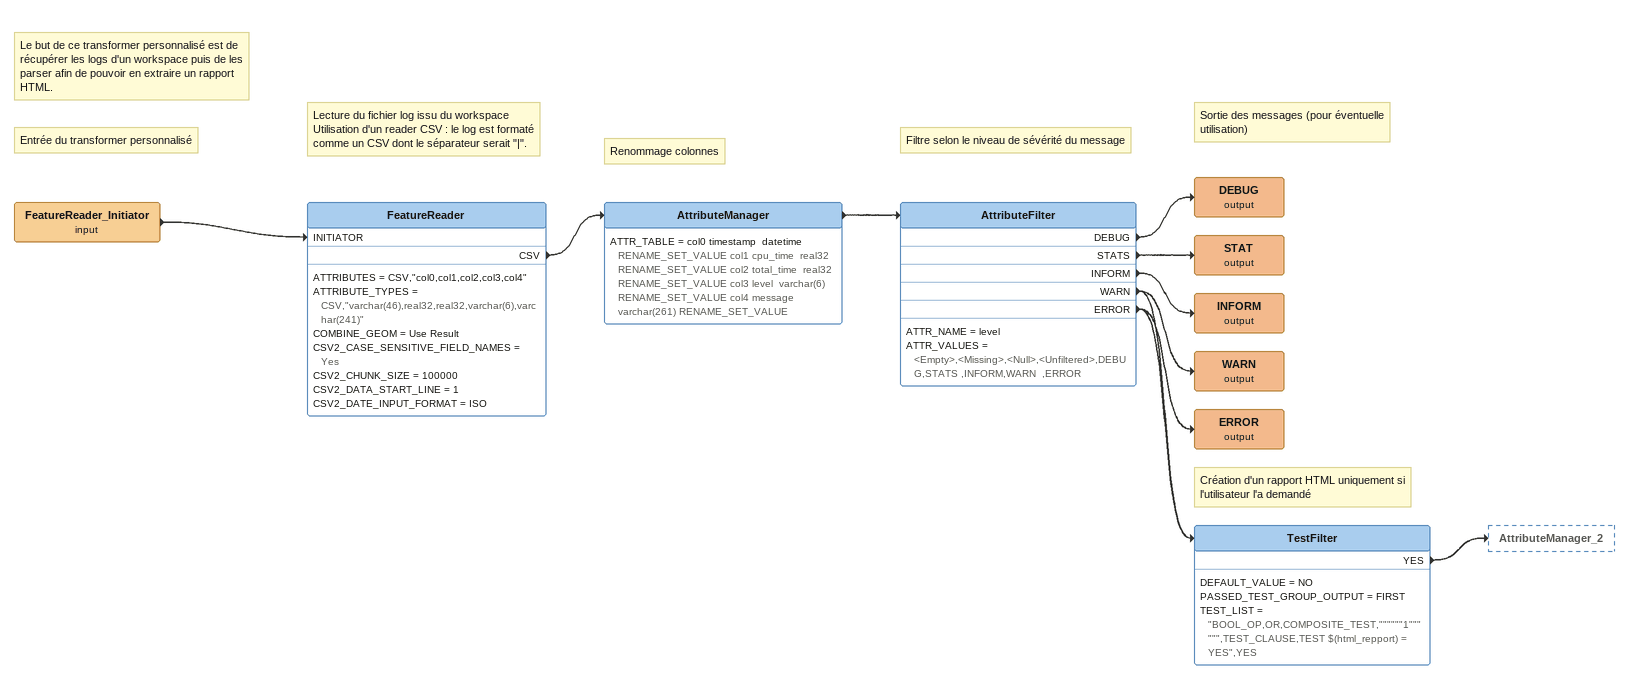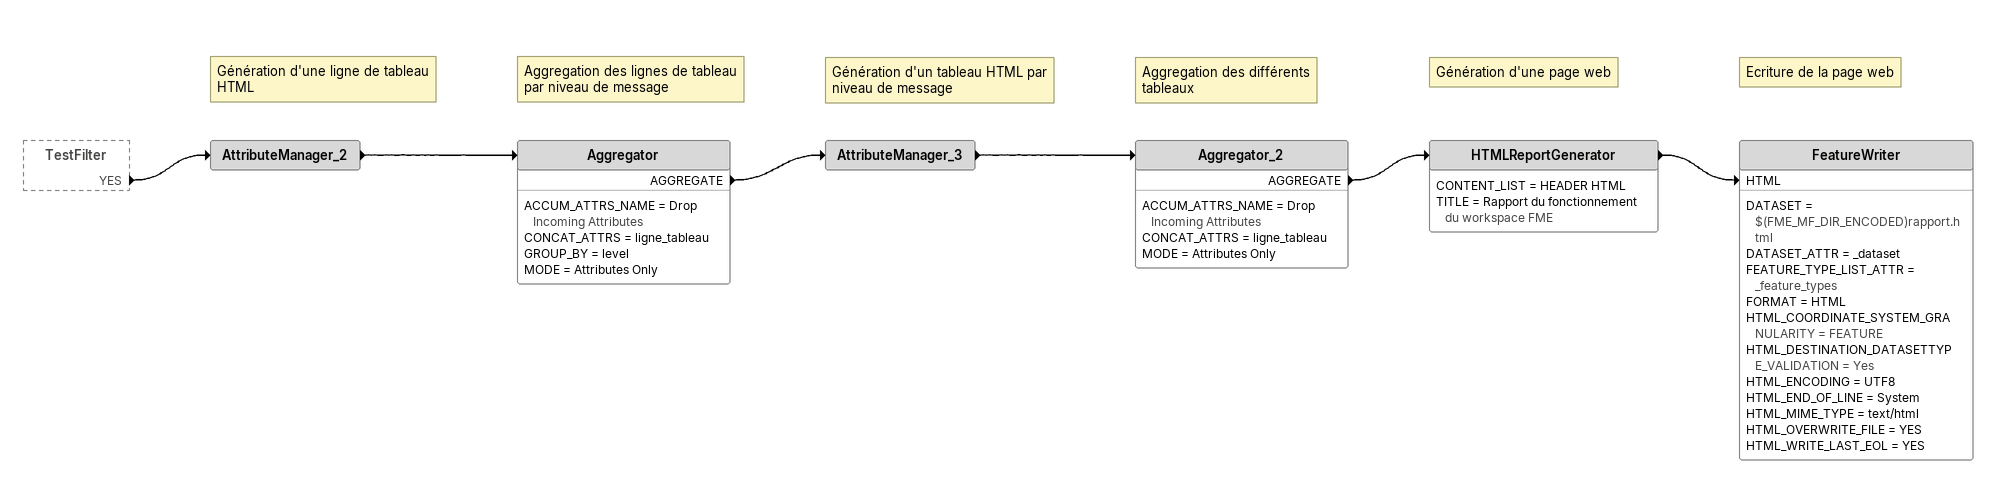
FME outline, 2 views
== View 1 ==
Note: Le but de ce transformer personnalisé est de récupérer les logs d'un workspace puis de les parser afin de pouvoir en extraire un rapport HTML.
Note: Entrée du transformer personnalisé
FeatureReader_Initiator (input)
    -> FeatureReader [INITIATOR]
Note: Lecture du fichier log issu du workspace / Utilisation d'un reader CSV : le log est formaté comme un CSV dont le séparateur serait "|".
FeatureReader
    ATTRIBUTES = CSV,"col0,col1,col2,col3,col4"
    ATTRIBUTE_TYPES = CSV,"varchar(46),real32,real32,varchar(6),varchar(241)"
    COMBINE_GEOM = Use Result
    CSV2_CASE_SENSITIVE_FIELD_NAMES = Yes
    CSV2_CHUNK_SIZE = 100000
    CSV2_DATA_START_LINE = 1
    CSV2_DATE_INPUT_FORMAT = ISO
    CSV -> AttributeManager
Note: Renommage colonnes
AttributeManager
    ATTR_TABLE = col0 timestamp  datetime RENAME_SET_VALUE col1 cpu_time  real32 RENAME_SET_VALUE col2 total_time  real32 RENAME_SET_VALUE col3 level  varchar(6) RENAME_SET_VALUE col4 message  varchar(261) RENAME_SET_VALUE
    -> AttributeFilter
Note: Filtre selon le niveau de sévérité du message
AttributeFilter
    ATTR_NAME = level
    ATTR_VALUES = <Empty>,<Missing>,<Null>,<Unfiltered>,DEBUG,STATS ,INFORM,WARN  ,ERROR
    DEBUG -> DEBUG (output)
    STATS -> STAT (output)
    INFORM -> INFORM (output)
    WARN -> TestFilter
    WARN -> WARN (output)
    ERROR -> TestFilter
    ERROR -> ERROR (output)
Note: Sortie des messages (pour éventuelle utilisation)
DEBUG (output)
STAT (output)
INFORM (output)
WARN (output)
ERROR (output)
Note: Création d'un rapport HTML uniquement si l'utilisateur l'a demandé
TestFilter
    DEFAULT_VALUE = NO
    PASSED_TEST_GROUP_OUTPUT = FIRST
    TEST_LIST = "BOOL_OP,OR,COMPOSITE_TEST,""""""1"""""",TEST_CLAUSE,TEST $(html_repport) = YES",YES
    YES -> AttributeManager_2

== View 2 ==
TestFilter [outside]
    YES -> AttributeManager_2
Note: Génération d'une ligne de tableau HTML
AttributeManager_2
    -> Aggregator
Note: Aggregation des lignes de tableau par niveau de message
Aggregator
    ACCUM_ATTRS_NAME = Drop Incoming Attributes
    CONCAT_ATTRS = ligne_tableau
    GROUP_BY = level
    MODE = Attributes Only
    AGGREGATE -> AttributeManager_3
Note: Génération d'un tableau HTML par niveau de message
AttributeManager_3
    -> Aggregator_2
Note: Aggregation des différents tableaux
Aggregator_2
    ACCUM_ATTRS_NAME = Drop Incoming Attributes
    CONCAT_ATTRS = ligne_tableau
    MODE = Attributes Only
    AGGREGATE -> HTMLReportGenerator
Note: Génération d'une page web
HTMLReportGenerator
    CONTENT_LIST = HEADER HTML
    TITLE = Rapport du fonctionnement du workspace FME
    -> FeatureWriter [HTML]
Note: Ecriture de la page web
FeatureWriter
    DATASET = $(FME_MF_DIR_ENCODED)rapport.html
    DATASET_ATTR = _dataset
    FEATURE_TYPE_LIST_ATTR = _feature_types
    FORMAT = HTML
    HTML_COORDINATE_SYSTEM_GRANULARITY = FEATURE
    HTML_DESTINATION_DATASETTYPE_VALIDATION = Yes
    HTML_ENCODING = UTF8
    HTML_END_OF_LINE = System
    HTML_MIME_TYPE = text/html
    HTML_OVERWRITE_FILE = YES
    HTML_WRITE_LAST_EOL = YES
